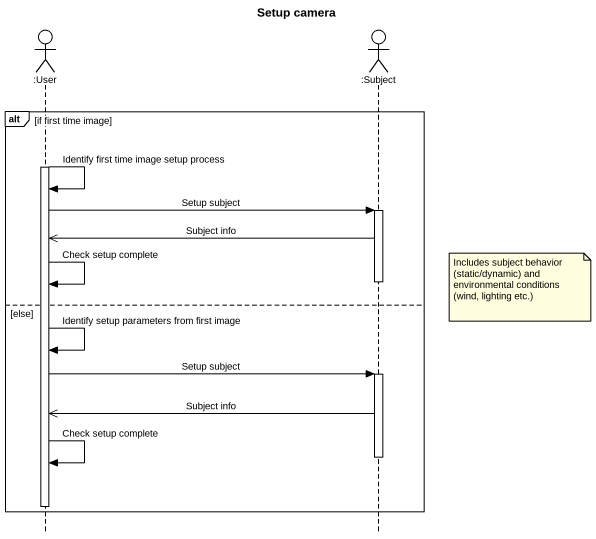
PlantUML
@startuml
title Setup camera
hide footbox
actor ":User" as User
actor ":Subject" as Subject

alt if first time image
  activate User
  User -> User : Identify first time image setup process
  User -> Subject : Setup subject
  activate Subject
  Subject ->> User : Subject info
  deactivate Subject
  User -> User : Check setup complete
  note right of Subject : Includes subject behavior (static/dynamic) and environmental conditions (wind, lighting etc.)
else else
  User -> User : Identify setup parameters from first image
  User -> Subject : Setup subject
  activate Subject
  Subject ->> User : Subject info
  deactivate Subject
  User -> User : Check setup complete
  deactivate User
end
@enduml
